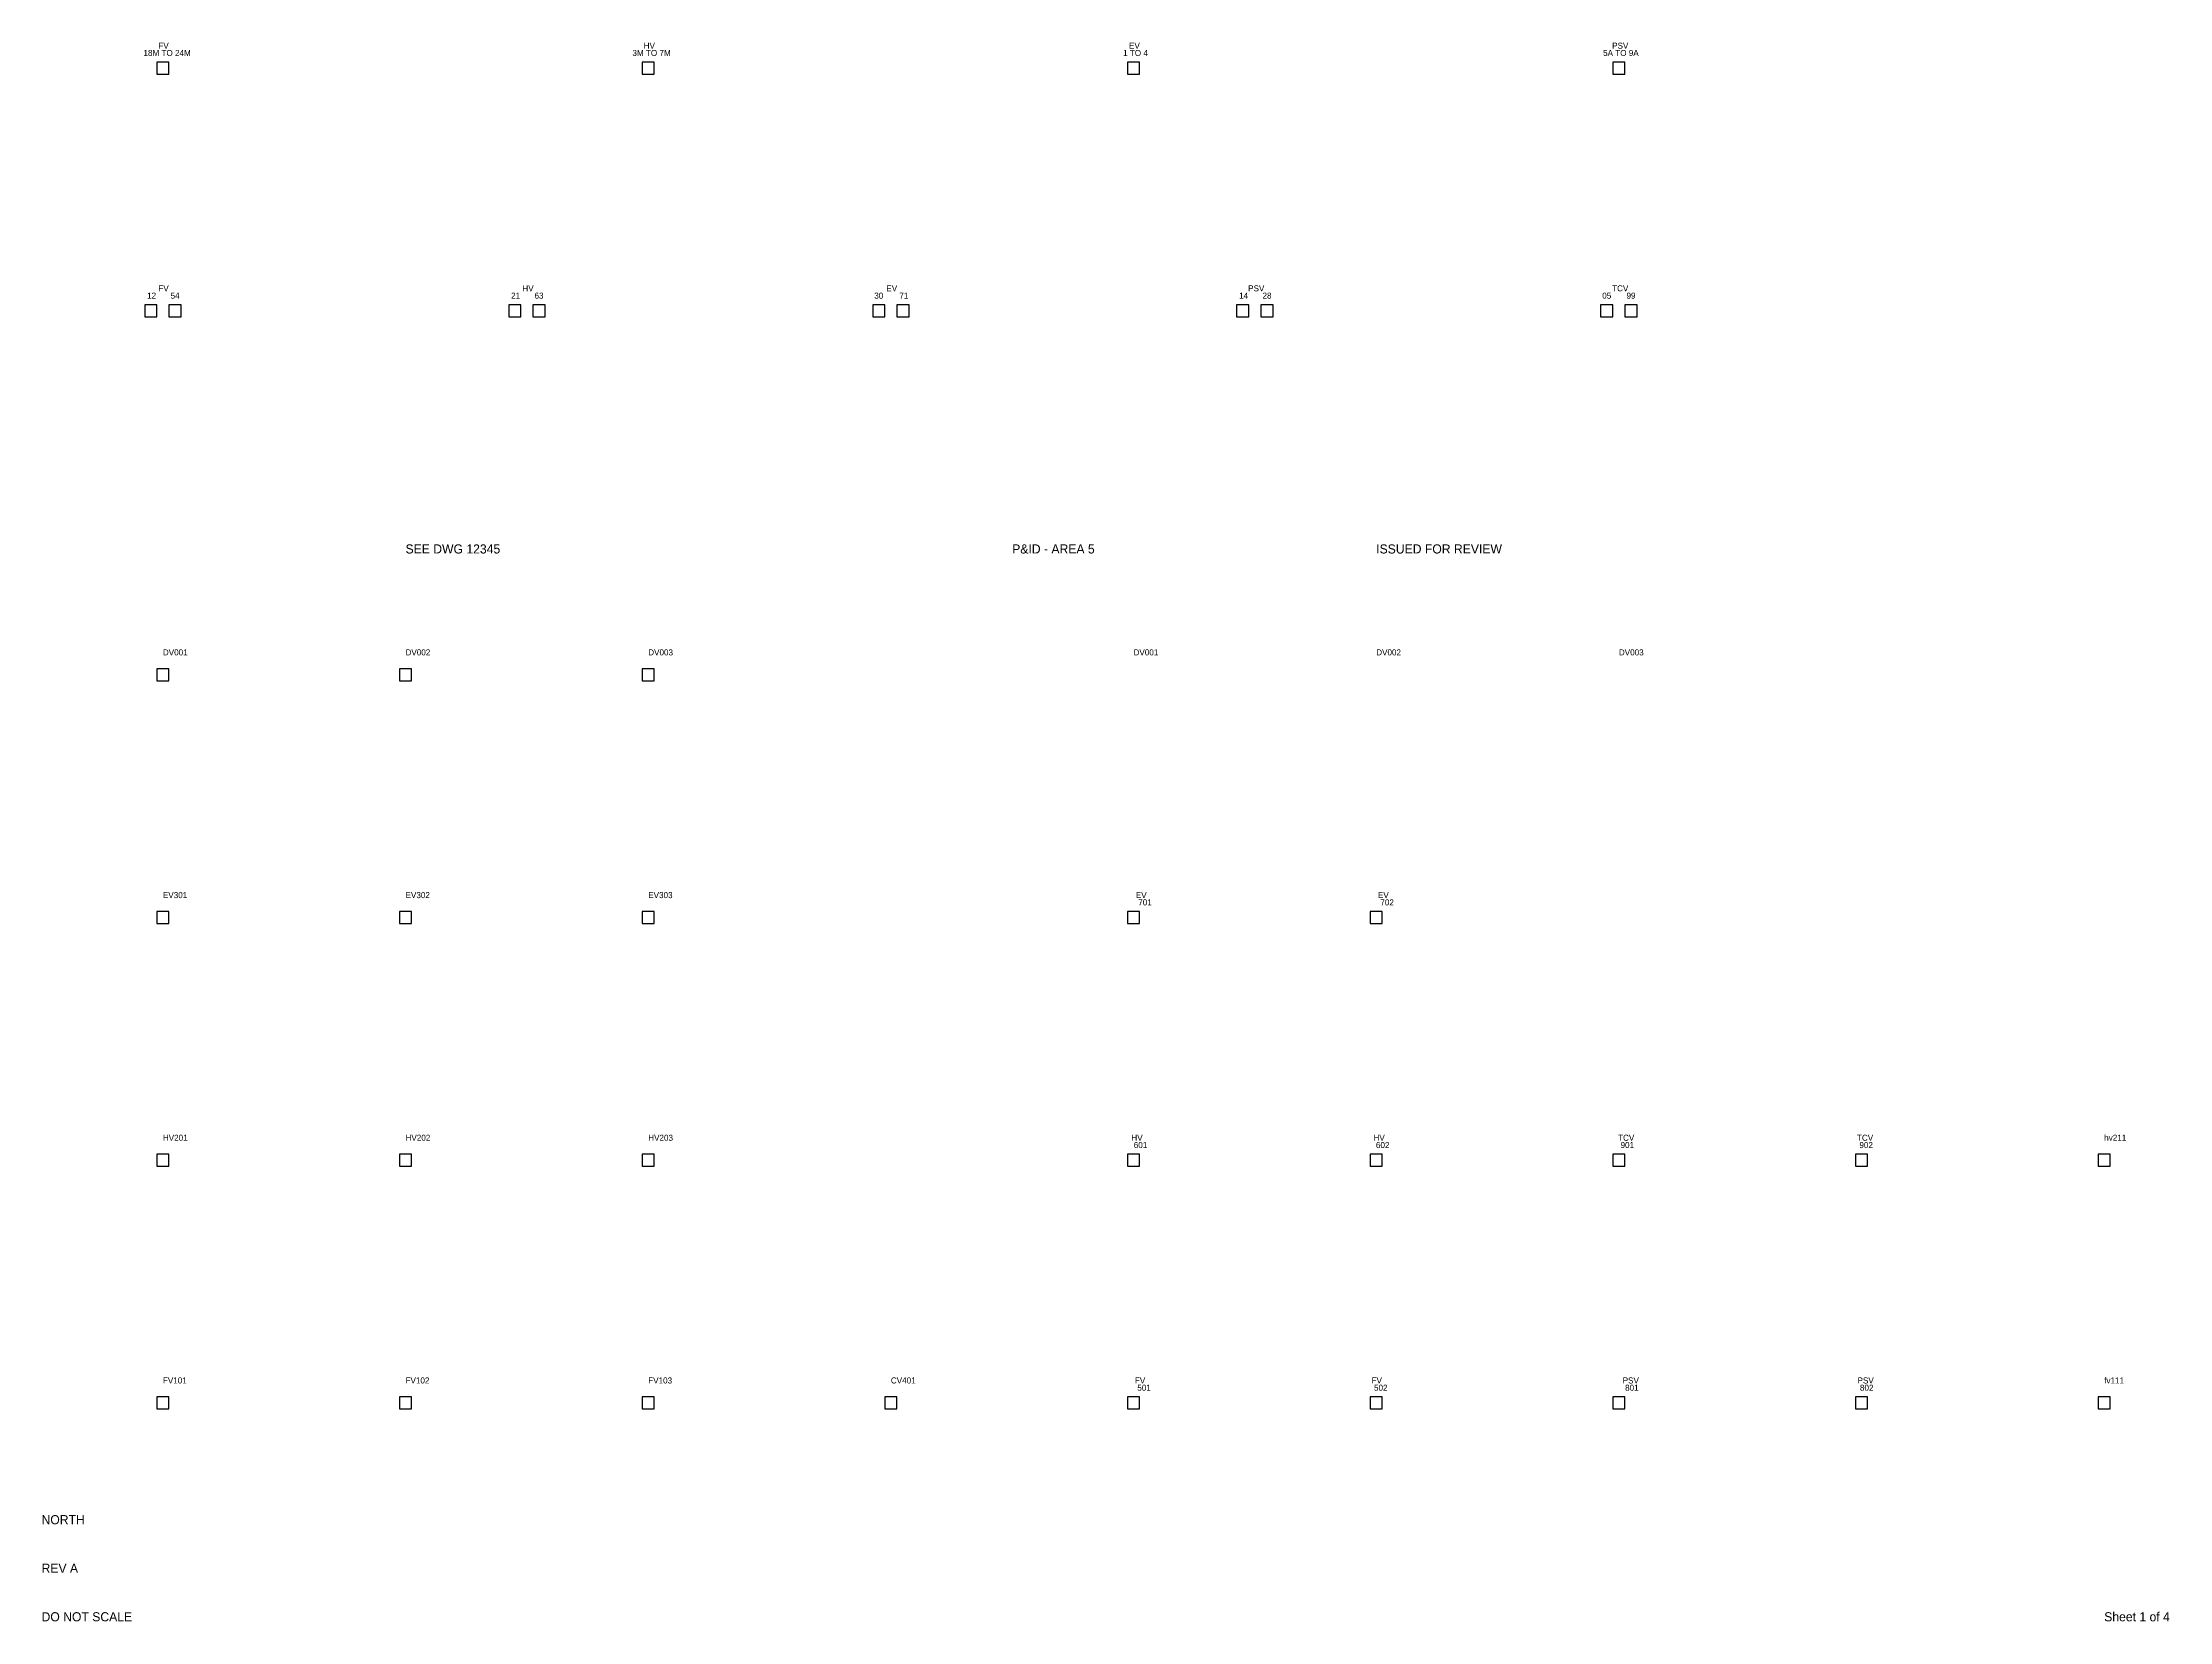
# Model space of a CAD drawing. Header units: metres. Extents: x 50 to 927, y 10 to 661.
import ezdxf

# ---------------------------------------------------------------- set-up
doc = ezdxf.new("R2010")
doc.units = ezdxf.units.M
for name, color, linetype in [('ANNO', 8, 'Continuous'), ('SYS-ELEC', 2, 'Continuous'), ('SYS-HVAC', 3, 'Continuous'), ('SYS-PIPING', 5, 'Continuous'), ('TEXT-ALL', 7, 'Continuous')]:
    doc.layers.add(name, color=color, linetype=linetype)

msp = doc.modelspace()

# ---------------------------------------------------------------- linework, layer by layer
at = {"layer": 'SYS-ELEC'}
for points in [[(497.5, 647.5), (502.5, 647.5), (502.5, 652.5), (497.5, 652.5), (497.5, 647.5)], [(392.5, 547.5), (397.5, 547.5), (397.5, 552.5), (392.5, 552.5), (392.5, 547.5)], [(402.5, 547.5), (407.5, 547.5), (407.5, 552.5), (402.5, 552.5), (402.5, 547.5)], [(297.5, 397.5), (302.5, 397.5), (302.5, 402.5), (297.5, 402.5), (297.5, 397.5)], [(97.5, 297.5), (102.5, 297.5), (102.5, 302.5), (97.5, 302.5), (97.5, 297.5)], [(197.5, 297.5), (202.5, 297.5), (202.5, 302.5), (197.5, 302.5), (197.5, 297.5)], [(297.5, 297.5), (302.5, 297.5), (302.5, 302.5), (297.5, 302.5), (297.5, 297.5)], [(497.5, 297.5), (502.5, 297.5), (502.5, 302.5), (497.5, 302.5), (497.5, 297.5)], [(597.5, 297.5), (602.5, 297.5), (602.5, 302.5), (597.5, 302.5), (597.5, 297.5)]]:
    msp.add_lwpolyline(points, dxfattribs=at)
at = {"layer": 'SYS-HVAC'}
for points in [[(297.5, 647.5), (302.5, 647.5), (302.5, 652.5), (297.5, 652.5), (297.5, 647.5)], [(242.5, 547.5), (247.5, 547.5), (247.5, 552.5), (242.5, 552.5), (242.5, 547.5)], [(252.5, 547.5), (257.5, 547.5), (257.5, 552.5), (252.5, 552.5), (252.5, 547.5)], [(197.5, 397.5), (202.5, 397.5), (202.5, 402.5), (197.5, 402.5), (197.5, 397.5)], [(97.5, 197.5), (102.5, 197.5), (102.5, 202.5), (97.5, 202.5), (97.5, 197.5)], [(197.5, 197.5), (202.5, 197.5), (202.5, 202.5), (197.5, 202.5), (197.5, 197.5)], [(297.5, 197.5), (302.5, 197.5), (302.5, 202.5), (297.5, 202.5), (297.5, 197.5)], [(497.5, 197.5), (502.5, 197.5), (502.5, 202.5), (497.5, 202.5), (497.5, 197.5)], [(597.5, 197.5), (602.5, 197.5), (602.5, 202.5), (597.5, 202.5), (597.5, 197.5)], [(897.5, 197.5), (902.5, 197.5), (902.5, 202.5), (897.5, 202.5), (897.5, 197.5)]]:
    msp.add_lwpolyline(points, dxfattribs=at)
at = {"layer": 'SYS-PIPING'}
for points in [[(97.5, 647.5), (102.5, 647.5), (102.5, 652.5), (97.5, 652.5), (97.5, 647.5)], [(697.5, 647.5), (702.5, 647.5), (702.5, 652.5), (697.5, 652.5), (697.5, 647.5)], [(92.5, 547.5), (97.5, 547.5), (97.5, 552.5), (92.5, 552.5), (92.5, 547.5)], [(102.5, 547.5), (107.5, 547.5), (107.5, 552.5), (102.5, 552.5), (102.5, 547.5)], [(542.5, 547.5), (547.5, 547.5), (547.5, 552.5), (542.5, 552.5), (542.5, 547.5)], [(552.5, 547.5), (557.5, 547.5), (557.5, 552.5), (552.5, 552.5), (552.5, 547.5)], [(692.5, 547.5), (697.5, 547.5), (697.5, 552.5), (692.5, 552.5), (692.5, 547.5)], [(702.5, 547.5), (707.5, 547.5), (707.5, 552.5), (702.5, 552.5), (702.5, 547.5)], [(97.5, 397.5), (102.5, 397.5), (102.5, 402.5), (97.5, 402.5), (97.5, 397.5)], [(697.5, 197.5), (702.5, 197.5), (702.5, 202.5), (697.5, 202.5), (697.5, 197.5)], [(797.5, 197.5), (802.5, 197.5), (802.5, 202.5), (797.5, 202.5), (797.5, 197.5)], [(97.5, 97.5), (102.5, 97.5), (102.5, 102.5), (97.5, 102.5), (97.5, 97.5)], [(197.5, 97.5), (202.5, 97.5), (202.5, 102.5), (197.5, 102.5), (197.5, 97.5)], [(297.5, 97.5), (302.5, 97.5), (302.5, 102.5), (297.5, 102.5), (297.5, 97.5)], [(397.5, 97.5), (402.5, 97.5), (402.5, 102.5), (397.5, 102.5), (397.5, 97.5)], [(497.5, 97.5), (502.5, 97.5), (502.5, 102.5), (497.5, 102.5), (497.5, 97.5)], [(597.5, 97.5), (602.5, 97.5), (602.5, 102.5), (597.5, 102.5), (597.5, 97.5)], [(697.5, 97.5), (702.5, 97.5), (702.5, 102.5), (697.5, 102.5), (697.5, 97.5)], [(797.5, 97.5), (802.5, 97.5), (802.5, 102.5), (797.5, 102.5), (797.5, 97.5)], [(897.5, 97.5), (902.5, 97.5), (902.5, 102.5), (897.5, 102.5), (897.5, 97.5)]]:
    msp.add_lwpolyline(points, dxfattribs=at)

# ---------------------------------------------------------------- texts
at = {"layer": 'ANNO'}
for s, height, p in [('SEE DWG 12345', 3.75, (200, 450)), ('P&ID - AREA 5', 3.75, (450, 450)), ('ISSUED FOR REVIEW', 3.75, (600, 450)), ('DV001', 2.5, (500, 408)), ('DV002', 2.5, (600, 408)), ('DV003', 2.5, (700, 408)), ('NORTH', 3.75, (50, 50)), ('REV A', 3.75, (50, 30)), ('DO NOT SCALE', 3.75, (50, 10)), ('Sheet 1 of 4', 3.75, (900, 10))]:
    msp.add_text(s, height=height, dxfattribs=at).set_placement(p)
at = {"layer": 'TEXT-ALL'}
for s, p in [('18M TO 24M', (92, 655)), ('FV', (98.15, 658)), ('3M TO 7M', (293.5, 655)), ('HV', (298.15, 658)), ('1 TO 4', (495.7, 655)), ('EV', (498.15, 658)), ('5A TO 9A', (693.5, 655)), ('PSV', (697.23, 658)), ('12', (93.5, 555)), ('FV', (98.15, 558)), ('54', (103.15, 555)), ('21', (243.5, 555)), ('HV', (248.15, 558)), ('63', (253.15, 555)), ('30', (393.15, 555)), ('EV', (398.15, 558)), ('71', (403.5, 555)), ('14', (543.5, 555)), ('PSV', (547.23, 558)), ('28', (553.15, 555)), ('05', (693.15, 555)), ('TCV', (697.23, 558)), ('99', (703.15, 555)), ('DV001', (100, 408)), ('DV002', (200, 408)), ('DV003', (300, 408)), ('EV301', (100, 308)), ('EV302', (200, 308)), ('EV303', (300, 308)), ('EV', (500.95, 308)), ('701', (501.95, 305)), ('EV', (600.71, 308)), ('702', (601.71, 305)), ('HV201', (100, 208)), ('HV202', (200, 208)), ('HV203', (300, 208)), ('HV', (499.1, 208)), ('HV', (598.89, 208)), ('TCV', (699.69, 208)), ('TCV', (798.12, 208)), ('hv211', (900, 208)), ('601', (500.1, 205)), ('602', (599.89, 205)), ('901', (700.69, 205)), ('902', (799.12, 205)), ('FV101', (100, 108)), ('FV102', (200, 108)), ('FV103', (300, 108)), ('CV401', (400, 108)), ('FV', (500.56, 108)), ('501', (501.56, 105)), ('FV', (598.1, 108)), ('502', (599.1, 105)), ('PSV', (701.57, 108)), ('801', (702.57, 105)), ('PSV', (798.35, 108)), ('802', (799.35, 105)), ('fv111', (900, 108))]:
    msp.add_text(s, height=2.5, dxfattribs=at).set_placement(p)

doc.saveas('drawing.dxf')
